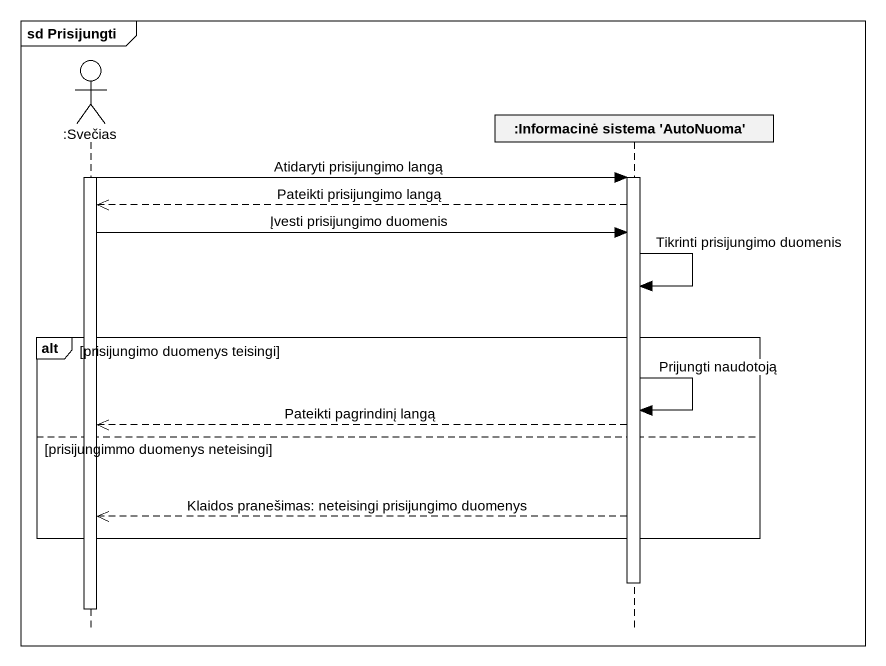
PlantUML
@startuml
mainframe sd Prisijungti
hide footbox
actor ":Svečias" as Svečias
participant ":Informacinė sistema 'AutoNuoma'" as Informacinė_sistema

activate Svečias
Svečias -> Informacinė_sistema : Atidaryti prisijungimo langą
activate Informacinė_sistema
Informacinė_sistema -->> Svečias : Pateikti prisijungimo langą
Svečias -> Informacinė_sistema : Įvesti prisijungimo duomenis
Informacinė_sistema -> Informacinė_sistema : Tikrinti prisijungimo duomenis
alt prisijungimo duomenys teisingi
  Informacinė_sistema -> Informacinė_sistema : Prijungti naudotoją
  Informacinė_sistema -->> Svečias : Pateikti pagrindinį langą
else prisijungimmo duomenys neteisingi
  Informacinė_sistema -->> Svečias : Klaidos pranešimas: neteisingi prisijungimo duomenys
end
deactivate Informacinė_sistema
deactivate Svečias
@enduml
